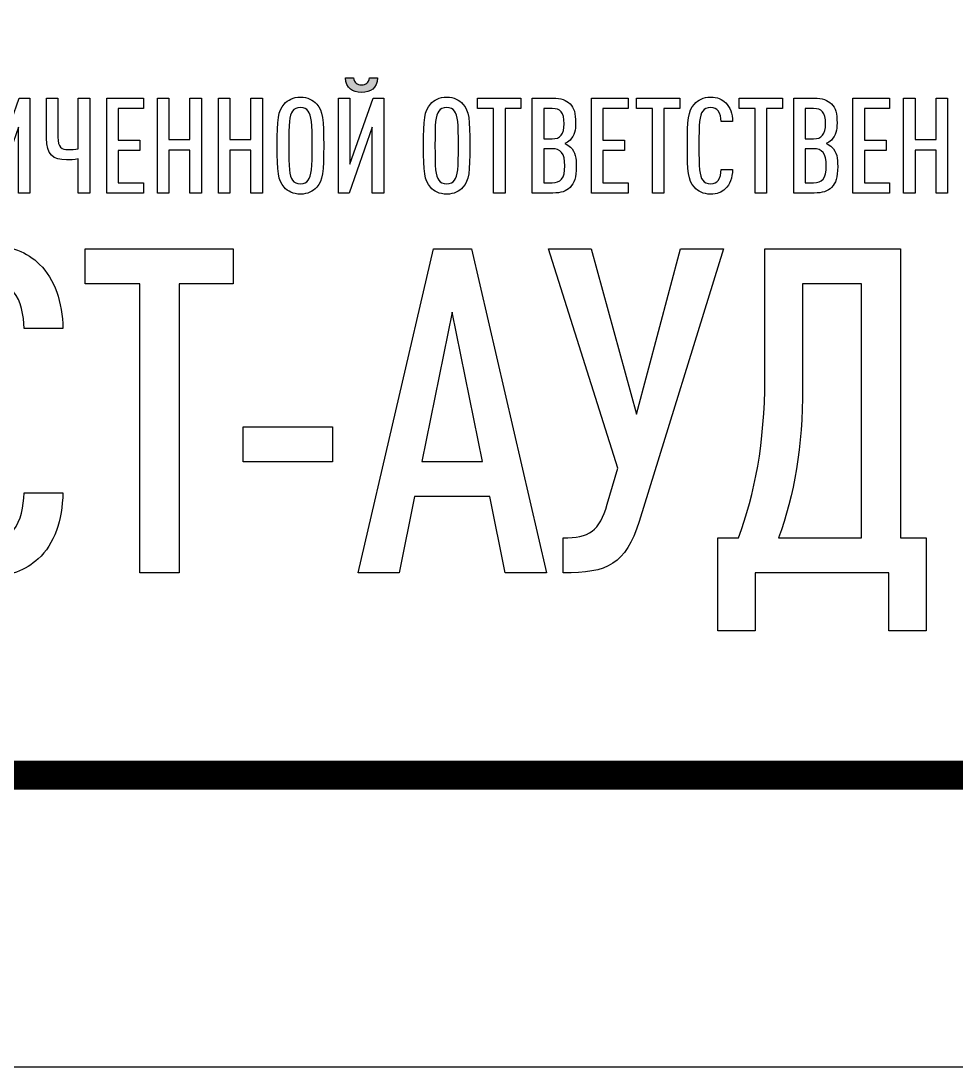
# Model space of a CAD drawing. Header units: millimetres. Extents: x 1601 to 14530, y 1157 to 12625.
# Drawn here: x 7757.15 to 7773.16, y 2141.44 to 2159.36 of the extents above; entities that cross this region are included whole.
import ezdxf

# ---------------------------------------------------------------- set-up
doc = ezdxf.new("R2010")
doc.units = ezdxf.units.MM

# ---------------------------------------------------------------- blocks, each defined once
blk = doc.blocks.new('Лого')
at = {"true_color": 0x2e365c}
h = blk.add_hatch(color=159, dxfattribs=at)
h.dxf.hatch_style = 1
edge = h.paths.add_edge_path()
edge.add_spline(control_points=[(6.4968, 2.3792), (6.4994, 2.3391), (6.5243, 2.3239), (6.5583, 2.3239), (6.5583, 2.3239), (6.5923, 2.3239), (6.6172, 2.3391), (6.6198, 2.3792)], knot_values=[0.57143, 0.57143, 0.57143, 0.57143, 0.714286, 0.714286, 0.714286, 0.714386, 1, 1, 1, 1], degree=3, periodic=0)
edge.add_spline(control_points=[(6.6198, 2.3792), (6.6198, 2.3792), (6.5883, 2.3792), (6.5883, 2.3792), (6.5883, 2.3792), (6.5883, 2.3792), (6.5883, 2.3792), (6.5883, 2.3792)], knot_values=[0.000001, 0.000001, 0.000001, 0.000001, 0.07143, 0.07143, 0.07143, 0.07153, 0.142859, 0.142859, 0.142859, 0.142859], degree=3, periodic=0)
edge.add_spline(control_points=[(6.5883, 2.3792), (6.5862, 2.3604), (6.5751, 2.3523), (6.5583, 2.3523), (6.5583, 2.3523), (6.5583, 2.3523), (6.5583, 2.3523), (6.5583, 2.3523)], knot_values=[0.142859, 0.142859, 0.142859, 0.142859, 0.214287, 0.214287, 0.214287, 0.214387, 0.285716, 0.285716, 0.285716, 0.285716], degree=3, periodic=0)
edge.add_spline(control_points=[(6.5583, 2.3523), (6.5415, 2.3523), (6.5304, 2.3604), (6.5283, 2.3792)], knot_values=[0.285716, 0.285716, 0.285716, 0.285716, 0.428571, 0.428571, 0.428571, 0.428571], degree=3, periodic=0)
edge.add_spline(control_points=[(6.5283, 2.3792), (6.5283, 2.3792), (6.4968, 2.3792), (6.4968, 2.3792), (6.4968, 2.3792), (6.4968, 2.3792), (6.4968, 2.3792), (6.4968, 2.3792)], knot_values=[0.428573, 0.428573, 0.428573, 0.428573, 0.500001, 0.500001, 0.500001, 0.500101, 0.57143, 0.57143, 0.57143, 0.57143], degree=3, periodic=0)
at = {"color": 159}
for points, knots in [([(6.6198, 2.3792), (6.6198, 2.3792), (6.5883, 2.3792), (6.5883, 2.3792), (6.5883, 2.3792), (6.5862, 2.3604), (6.5751, 2.3523), (6.5583, 2.3523), (6.5583, 2.3523), (6.5415, 2.3523), (6.5304, 2.3604), (6.5283, 2.3792), (6.5283, 2.3792), (6.5283, 2.3792), (6.4968, 2.3792), (6.4968, 2.3792), (6.4968, 2.3792), (6.4994, 2.3391), (6.5243, 2.3239), (6.5583, 2.3239), (6.5583, 2.3239), (6.5923, 2.3239), (6.6172, 2.3391), (6.6198, 2.3792)], [0, 0, 0, 0, 0.142857, 0.142857, 0.142857, 0.142857, 0.285714, 0.285714, 0.285714, 0.285714, 0.428571, 0.428571, 0.428571, 0.428571, 0.571429, 0.571429, 0.571429, 0.571429, 0.714286, 0.714286, 0.714286, 0.714286, 1, 1, 1, 1]), ([(5.2946, 1.9399), (5.2946, 1.9399), (5.2946, 2.3015), (5.2946, 2.3015), (5.2946, 2.3015), (5.2946, 2.3015), (5.2545, 2.3015), (5.2545, 2.3015), (5.2545, 2.3015), (5.2545, 2.3015), (5.1656, 2.0501), (5.1656, 2.0501), (5.1656, 2.0501), (5.1656, 2.0501), (5.1656, 2.3015), (5.1656, 2.3015), (5.1656, 2.3015), (5.1656, 2.3015), (5.1219, 2.3015), (5.1219, 2.3015), (5.1219, 2.3015), (5.1219, 2.3015), (5.1219, 1.9399), (5.1219, 1.9399), (5.1219, 1.9399), (5.1219, 1.9399), (5.1625, 1.9399), (5.1625, 1.9399), (5.1625, 1.9399), (5.1625, 1.9399), (5.2509, 2.1908), (5.2509, 2.1908), (5.2509, 2.1908), (5.2509, 2.1908), (5.2509, 1.9399), (5.2509, 1.9399), (5.2509, 1.9399), (5.2509, 1.9399), (5.2946, 1.9399), (5.2946, 1.9399)], [0, 0, 0, 0, 0.090909, 0.090909, 0.090909, 0.090909, 0.181818, 0.181818, 0.181818, 0.181818, 0.272727, 0.272727, 0.272727, 0.272727, 0.363636, 0.363636, 0.363636, 0.363636, 0.454545, 0.454545, 0.454545, 0.454545, 0.545455, 0.545455, 0.545455, 0.545455, 0.636364, 0.636364, 0.636364, 0.636364, 0.727273, 0.727273, 0.727273, 0.727273, 0.818182, 0.818182, 0.818182, 0.818182, 1, 1, 1, 1]), ([(5.5227, 1.9399), (5.5227, 1.9399), (5.5227, 2.3015), (5.5227, 2.3015), (5.5227, 2.3015), (5.5227, 2.3015), (5.479, 2.3015), (5.479, 2.3015), (5.479, 2.3015), (5.479, 2.3015), (5.479, 2.1085), (5.479, 2.1085), (5.479, 2.1085), (5.4658, 2.1065), (5.4546, 2.1055), (5.4404, 2.1055), (5.4404, 2.1055), (5.4165, 2.1055), (5.4013, 2.1141), (5.4013, 2.1532), (5.4013, 2.1532), (5.4013, 2.1532), (5.4013, 2.3015), (5.4013, 2.3015), (5.4013, 2.3015), (5.4013, 2.3015), (5.3576, 2.3015), (5.3576, 2.3015), (5.3576, 2.3015), (5.3576, 2.3015), (5.3576, 2.1486), (5.3576, 2.1486), (5.3576, 2.1486), (5.3576, 2.0867), (5.384, 2.0664), (5.4338, 2.0664), (5.4338, 2.0664), (5.4485, 2.0664), (5.4627, 2.0674), (5.479, 2.0699), (5.479, 2.0699), (5.479, 2.0699), (5.479, 1.9399), (5.479, 1.9399), (5.479, 1.9399), (5.479, 1.9399), (5.5227, 1.9399), (5.5227, 1.9399)], [0, 0, 0, 0, 0.076923, 0.076923, 0.076923, 0.076923, 0.153846, 0.153846, 0.153846, 0.153846, 0.230769, 0.230769, 0.230769, 0.230769, 0.307692, 0.307692, 0.307692, 0.307692, 0.384615, 0.384615, 0.384615, 0.384615, 0.461538, 0.461538, 0.461538, 0.461538, 0.538462, 0.538462, 0.538462, 0.538462, 0.615385, 0.615385, 0.615385, 0.615385, 0.692308, 0.692308, 0.692308, 0.692308, 0.769231, 0.769231, 0.769231, 0.769231, 0.846154, 0.846154, 0.846154, 0.846154, 1, 1, 1, 1]), ([(5.7273, 1.9399), (5.7273, 1.9399), (5.7273, 1.979), (5.7273, 1.979), (5.7273, 1.979), (5.7273, 1.979), (5.6314, 1.979), (5.6314, 1.979), (5.6314, 1.979), (5.6314, 1.979), (5.6314, 2.1019), (5.6314, 2.1019), (5.6314, 2.1019), (5.6314, 2.1019), (5.7141, 2.1019), (5.7141, 2.1019), (5.7141, 2.1019), (5.7141, 2.1019), (5.7141, 2.141), (5.7141, 2.141), (5.7141, 2.141), (5.7141, 2.141), (5.6314, 2.141), (5.6314, 2.141), (5.6314, 2.141), (5.6314, 2.141), (5.6314, 2.2624), (5.6314, 2.2624), (5.6314, 2.2624), (5.6314, 2.2624), (5.7273, 2.2624), (5.7273, 2.2624), (5.7273, 2.2624), (5.7273, 2.2624), (5.7273, 2.3015), (5.7273, 2.3015), (5.7273, 2.3015), (5.7273, 2.3015), (5.5877, 2.3015), (5.5877, 2.3015), (5.5877, 2.3015), (5.5877, 2.3015), (5.5877, 1.9399), (5.5877, 1.9399), (5.5877, 1.9399), (5.5877, 1.9399), (5.7273, 1.9399), (5.7273, 1.9399)], [0, 0, 0, 0, 0.076923, 0.076923, 0.076923, 0.076923, 0.153846, 0.153846, 0.153846, 0.153846, 0.230769, 0.230769, 0.230769, 0.230769, 0.307692, 0.307692, 0.307692, 0.307692, 0.384615, 0.384615, 0.384615, 0.384615, 0.461538, 0.461538, 0.461538, 0.461538, 0.538462, 0.538462, 0.538462, 0.538462, 0.615385, 0.615385, 0.615385, 0.615385, 0.692308, 0.692308, 0.692308, 0.692308, 0.769231, 0.769231, 0.769231, 0.769231, 0.846154, 0.846154, 0.846154, 0.846154, 1, 1, 1, 1]), ([(5.9483, 1.9399), (5.9483, 1.9399), (5.9483, 2.3015), (5.9483, 2.3015), (5.9483, 2.3015), (5.9483, 2.3015), (5.9046, 2.3015), (5.9046, 2.3015), (5.9046, 2.3015), (5.9046, 2.3015), (5.9046, 2.1436), (5.9046, 2.1436), (5.9046, 2.1436), (5.9046, 2.1436), (5.8244, 2.1436), (5.8244, 2.1436), (5.8244, 2.1436), (5.8244, 2.1436), (5.8244, 2.3015), (5.8244, 2.3015), (5.8244, 2.3015), (5.8244, 2.3015), (5.7807, 2.3015), (5.7807, 2.3015), (5.7807, 2.3015), (5.7807, 2.3015), (5.7807, 1.9399), (5.7807, 1.9399), (5.7807, 1.9399), (5.7807, 1.9399), (5.8244, 1.9399), (5.8244, 1.9399), (5.8244, 1.9399), (5.8244, 1.9399), (5.8244, 2.1039), (5.8244, 2.1039), (5.8244, 2.1039), (5.8244, 2.1039), (5.9046, 2.1039), (5.9046, 2.1039), (5.9046, 2.1039), (5.9046, 2.1039), (5.9046, 1.9399), (5.9046, 1.9399), (5.9046, 1.9399), (5.9046, 1.9399), (5.9483, 1.9399), (5.9483, 1.9399)], [0, 0, 0, 0, 0.076923, 0.076923, 0.076923, 0.076923, 0.153846, 0.153846, 0.153846, 0.153846, 0.230769, 0.230769, 0.230769, 0.230769, 0.307692, 0.307692, 0.307692, 0.307692, 0.384615, 0.384615, 0.384615, 0.384615, 0.461538, 0.461538, 0.461538, 0.461538, 0.538462, 0.538462, 0.538462, 0.538462, 0.615385, 0.615385, 0.615385, 0.615385, 0.692308, 0.692308, 0.692308, 0.692308, 0.769231, 0.769231, 0.769231, 0.769231, 0.846154, 0.846154, 0.846154, 0.846154, 1, 1, 1, 1]), ([(6.1809, 1.9399), (6.1809, 1.9399), (6.1809, 2.3015), (6.1809, 2.3015), (6.1809, 2.3015), (6.1809, 2.3015), (6.1372, 2.3015), (6.1372, 2.3015), (6.1372, 2.3015), (6.1372, 2.3015), (6.1372, 2.1436), (6.1372, 2.1436), (6.1372, 2.1436), (6.1372, 2.1436), (6.057, 2.1436), (6.057, 2.1436), (6.057, 2.1436), (6.057, 2.1436), (6.057, 2.3015), (6.057, 2.3015), (6.057, 2.3015), (6.057, 2.3015), (6.0133, 2.3015), (6.0133, 2.3015), (6.0133, 2.3015), (6.0133, 2.3015), (6.0133, 1.9399), (6.0133, 1.9399), (6.0133, 1.9399), (6.0133, 1.9399), (6.057, 1.9399), (6.057, 1.9399), (6.057, 1.9399), (6.057, 1.9399), (6.057, 2.1039), (6.057, 2.1039), (6.057, 2.1039), (6.057, 2.1039), (6.1372, 2.1039), (6.1372, 2.1039), (6.1372, 2.1039), (6.1372, 2.1039), (6.1372, 1.9399), (6.1372, 1.9399), (6.1372, 1.9399), (6.1372, 1.9399), (6.1809, 1.9399), (6.1809, 1.9399)], [0, 0, 0, 0, 0.076923, 0.076923, 0.076923, 0.076923, 0.153846, 0.153846, 0.153846, 0.153846, 0.230769, 0.230769, 0.230769, 0.230769, 0.307692, 0.307692, 0.307692, 0.307692, 0.384615, 0.384615, 0.384615, 0.384615, 0.461538, 0.461538, 0.461538, 0.461538, 0.538462, 0.538462, 0.538462, 0.538462, 0.615385, 0.615385, 0.615385, 0.615385, 0.692308, 0.692308, 0.692308, 0.692308, 0.769231, 0.769231, 0.769231, 0.769231, 0.846154, 0.846154, 0.846154, 0.846154, 1, 1, 1, 1]), ([(6.4141, 2.1207), (6.4141, 2.2208), (6.411, 2.2533), (6.3877, 2.2792), (6.3877, 2.2792), (6.3734, 2.2949), (6.3541, 2.3056), (6.3257, 2.3056), (6.3257, 2.3056), (6.2972, 2.3056), (6.2779, 2.2949), (6.2637, 2.2792), (6.2637, 2.2792), (6.2404, 2.2533), (6.2373, 2.2208), (6.2373, 2.1207), (6.2373, 2.1207), (6.2373, 2.0206), (6.2404, 1.9881), (6.2637, 1.9622), (6.2637, 1.9622), (6.2779, 1.9465), (6.2972, 1.9358), (6.3257, 1.9358), (6.3257, 1.9358), (6.3541, 1.9358), (6.3734, 1.9465), (6.3877, 1.9622), (6.3877, 1.9622), (6.411, 1.9881), (6.4141, 2.0206), (6.4141, 2.1207)], [0, 0, 0, 0, 0.111111, 0.111111, 0.111111, 0.111111, 0.222222, 0.222222, 0.222222, 0.222222, 0.333333, 0.333333, 0.333333, 0.333333, 0.444444, 0.444444, 0.444444, 0.444444, 0.555556, 0.555556, 0.555556, 0.555556, 0.666667, 0.666667, 0.666667, 0.666667, 0.777778, 0.777778, 0.777778, 0.777778, 1, 1, 1, 1]), ([(6.6431, 1.9399), (6.6431, 1.9399), (6.6431, 2.3015), (6.6431, 2.3015), (6.6431, 2.3015), (6.6431, 2.3015), (6.603, 2.3015), (6.603, 2.3015), (6.603, 2.3015), (6.603, 2.3015), (6.5141, 2.0501), (6.5141, 2.0501), (6.5141, 2.0501), (6.5141, 2.0501), (6.5141, 2.3015), (6.5141, 2.3015), (6.5141, 2.3015), (6.5141, 2.3015), (6.4704, 2.3015), (6.4704, 2.3015), (6.4704, 2.3015), (6.4704, 2.3015), (6.4704, 1.9399), (6.4704, 1.9399), (6.4704, 1.9399), (6.4704, 1.9399), (6.5111, 1.9399), (6.5111, 1.9399), (6.5111, 1.9399), (6.5111, 1.9399), (6.5994, 2.1908), (6.5994, 2.1908), (6.5994, 2.1908), (6.5994, 2.1908), (6.5994, 1.9399), (6.5994, 1.9399), (6.5994, 1.9399), (6.5994, 1.9399), (6.6431, 1.9399), (6.6431, 1.9399)], [0, 0, 0, 0, 0.090909, 0.090909, 0.090909, 0.090909, 0.181818, 0.181818, 0.181818, 0.181818, 0.272727, 0.272727, 0.272727, 0.272727, 0.363636, 0.363636, 0.363636, 0.363636, 0.454545, 0.454545, 0.454545, 0.454545, 0.545455, 0.545455, 0.545455, 0.545455, 0.636364, 0.636364, 0.636364, 0.636364, 0.727273, 0.727273, 0.727273, 0.727273, 0.818182, 0.818182, 0.818182, 0.818182, 1, 1, 1, 1]), ([(6.9712, 2.1207), (6.9712, 2.2208), (6.9682, 2.2533), (6.9448, 2.2792), (6.9448, 2.2792), (6.9306, 2.2949), (6.9113, 2.3056), (6.8829, 2.3056), (6.8829, 2.3056), (6.8544, 2.3056), (6.8351, 2.2949), (6.8209, 2.2792), (6.8209, 2.2792), (6.7975, 2.2533), (6.7945, 2.2208), (6.7945, 2.1207), (6.7945, 2.1207), (6.7945, 2.0206), (6.7975, 1.9881), (6.8209, 1.9622), (6.8209, 1.9622), (6.8351, 1.9465), (6.8544, 1.9358), (6.8829, 1.9358), (6.8829, 1.9358), (6.9113, 1.9358), (6.9306, 1.9465), (6.9448, 1.9622), (6.9448, 1.9622), (6.9682, 1.9881), (6.9712, 2.0206), (6.9712, 2.1207)], [0, 0, 0, 0, 0.111111, 0.111111, 0.111111, 0.111111, 0.222222, 0.222222, 0.222222, 0.222222, 0.333333, 0.333333, 0.333333, 0.333333, 0.444444, 0.444444, 0.444444, 0.444444, 0.555556, 0.555556, 0.555556, 0.555556, 0.666667, 0.666667, 0.666667, 0.666667, 0.777778, 0.777778, 0.777778, 0.777778, 1, 1, 1, 1]), ([(7.1658, 2.2624), (7.1658, 2.2624), (7.1658, 2.3015), (7.1658, 2.3015), (7.1658, 2.3015), (7.1658, 2.3015), (7.0007, 2.3015), (7.0007, 2.3015), (7.0007, 2.3015), (7.0007, 2.3015), (7.0007, 2.2624), (7.0007, 2.2624), (7.0007, 2.2624), (7.0007, 2.2624), (7.0617, 2.2624), (7.0617, 2.2624), (7.0617, 2.2624), (7.0617, 2.2624), (7.0617, 1.9399), (7.0617, 1.9399), (7.0617, 1.9399), (7.0617, 1.9399), (7.1053, 1.9399), (7.1053, 1.9399), (7.1053, 1.9399), (7.1053, 1.9399), (7.1053, 2.2624), (7.1053, 2.2624), (7.1053, 2.2624), (7.1053, 2.2624), (7.1658, 2.2624), (7.1658, 2.2624)], [0, 0, 0, 0, 0.111111, 0.111111, 0.111111, 0.111111, 0.222222, 0.222222, 0.222222, 0.222222, 0.333333, 0.333333, 0.333333, 0.333333, 0.444444, 0.444444, 0.444444, 0.444444, 0.555556, 0.555556, 0.555556, 0.555556, 0.666667, 0.666667, 0.666667, 0.666667, 0.777778, 0.777778, 0.777778, 0.777778, 1, 1, 1, 1]), ([(7.3766, 2.0415), (7.3766, 2.0725), (7.3735, 2.0968), (7.3547, 2.1151), (7.3547, 2.1151), (7.3486, 2.1207), (7.3405, 2.1258), (7.3324, 2.1283), (7.3324, 2.1283), (7.3395, 2.1314), (7.3466, 2.1359), (7.3527, 2.142), (7.3527, 2.142), (7.3705, 2.1593), (7.374, 2.1806), (7.374, 2.2065), (7.374, 2.2065), (7.374, 2.2457), (7.3684, 2.2634), (7.3527, 2.2797), (7.3527, 2.2797), (7.338, 2.2949), (7.3187, 2.3015), (7.2867, 2.3015), (7.2867, 2.3015), (7.2867, 2.3015), (7.209, 2.3015), (7.209, 2.3015), (7.209, 2.3015), (7.209, 2.3015), (7.209, 1.9399), (7.209, 1.9399), (7.209, 1.9399), (7.209, 1.9399), (7.2867, 1.9399), (7.2867, 1.9399), (7.2867, 1.9399), (7.3187, 1.9399), (7.3385, 1.9465), (7.3532, 1.9617), (7.3532, 1.9617), (7.3695, 1.9785), (7.3766, 1.9978), (7.3766, 2.0415)], [0, 0, 0, 0, 0.083333, 0.083333, 0.083333, 0.083333, 0.166667, 0.166667, 0.166667, 0.166667, 0.25, 0.25, 0.25, 0.25, 0.333333, 0.333333, 0.333333, 0.333333, 0.416667, 0.416667, 0.416667, 0.416667, 0.5, 0.5, 0.5, 0.5, 0.583333, 0.583333, 0.583333, 0.583333, 0.666667, 0.666667, 0.666667, 0.666667, 0.75, 0.75, 0.75, 0.75, 0.833333, 0.833333, 0.833333, 0.833333, 1, 1, 1, 1]), ([(7.5741, 1.9399), (7.5741, 1.9399), (7.5741, 1.979), (7.5741, 1.979), (7.5741, 1.979), (7.5741, 1.979), (7.4782, 1.979), (7.4782, 1.979), (7.4782, 1.979), (7.4782, 1.979), (7.4782, 2.1019), (7.4782, 2.1019), (7.4782, 2.1019), (7.4782, 2.1019), (7.5609, 2.1019), (7.5609, 2.1019), (7.5609, 2.1019), (7.5609, 2.1019), (7.5609, 2.141), (7.5609, 2.141), (7.5609, 2.141), (7.5609, 2.141), (7.4782, 2.141), (7.4782, 2.141), (7.4782, 2.141), (7.4782, 2.141), (7.4782, 2.2624), (7.4782, 2.2624), (7.4782, 2.2624), (7.4782, 2.2624), (7.5741, 2.2624), (7.5741, 2.2624), (7.5741, 2.2624), (7.5741, 2.2624), (7.5741, 2.3015), (7.5741, 2.3015), (7.5741, 2.3015), (7.5741, 2.3015), (7.4345, 2.3015), (7.4345, 2.3015), (7.4345, 2.3015), (7.4345, 2.3015), (7.4345, 1.9399), (7.4345, 1.9399), (7.4345, 1.9399), (7.4345, 1.9399), (7.5741, 1.9399), (7.5741, 1.9399)], [0, 0, 0, 0, 0.076923, 0.076923, 0.076923, 0.076923, 0.153846, 0.153846, 0.153846, 0.153846, 0.230769, 0.230769, 0.230769, 0.230769, 0.307692, 0.307692, 0.307692, 0.307692, 0.384615, 0.384615, 0.384615, 0.384615, 0.461538, 0.461538, 0.461538, 0.461538, 0.538462, 0.538462, 0.538462, 0.538462, 0.615385, 0.615385, 0.615385, 0.615385, 0.692308, 0.692308, 0.692308, 0.692308, 0.769231, 0.769231, 0.769231, 0.769231, 0.846154, 0.846154, 0.846154, 0.846154, 1, 1, 1, 1]), ([(7.7707, 2.2624), (7.7707, 2.2624), (7.7707, 2.3015), (7.7707, 2.3015), (7.7707, 2.3015), (7.7707, 2.3015), (7.6056, 2.3015), (7.6056, 2.3015), (7.6056, 2.3015), (7.6056, 2.3015), (7.6056, 2.2624), (7.6056, 2.2624), (7.6056, 2.2624), (7.6056, 2.2624), (7.6666, 2.2624), (7.6666, 2.2624), (7.6666, 2.2624), (7.6666, 2.2624), (7.6666, 1.9399), (7.6666, 1.9399), (7.6666, 1.9399), (7.6666, 1.9399), (7.7103, 1.9399), (7.7103, 1.9399), (7.7103, 1.9399), (7.7103, 1.9399), (7.7103, 2.2624), (7.7103, 2.2624), (7.7103, 2.2624), (7.7103, 2.2624), (7.7707, 2.2624), (7.7707, 2.2624)], [0, 0, 0, 0, 0.111111, 0.111111, 0.111111, 0.111111, 0.222222, 0.222222, 0.222222, 0.222222, 0.333333, 0.333333, 0.333333, 0.333333, 0.444444, 0.444444, 0.444444, 0.444444, 0.555556, 0.555556, 0.555556, 0.555556, 0.666667, 0.666667, 0.666667, 0.666667, 0.777778, 0.777778, 0.777778, 0.777778, 1, 1, 1, 1]), ([(7.9719, 2.0293), (7.9719, 2.0293), (7.9287, 2.0293), (7.9287, 2.0293), (7.9287, 2.0293), (7.9282, 2.014), (7.9251, 1.9983), (7.917, 1.9876), (7.917, 1.9876), (7.9114, 1.9805), (7.9023, 1.9749), (7.8886, 1.9749), (7.8886, 1.9749), (7.8743, 1.9749), (7.8647, 1.9805), (7.8586, 1.9886), (7.8586, 1.9886), (7.8459, 2.0059), (7.8439, 2.0349), (7.8439, 2.1207), (7.8439, 2.1207), (7.8439, 2.2065), (7.8459, 2.2355), (7.8586, 2.2528), (7.8586, 2.2528), (7.8647, 2.2609), (7.8743, 2.2665), (7.8886, 2.2665), (7.8886, 2.2665), (7.9023, 2.2665), (7.9114, 2.2609), (7.917, 2.2538), (7.917, 2.2538), (7.9256, 2.2431), (7.9282, 2.2279), (7.9287, 2.2126), (7.9287, 2.2126), (7.9287, 2.2126), (7.9719, 2.2126), (7.9719, 2.2126), (7.9719, 2.2126), (7.9713, 2.2421), (7.9627, 2.268), (7.946, 2.2843), (7.946, 2.2843), (7.9317, 2.298), (7.914, 2.3056), (7.8886, 2.3056), (7.8886, 2.3056), (7.8601, 2.3056), (7.8403, 2.2949), (7.8266, 2.2792), (7.8266, 2.2792), (7.8027, 2.2517), (7.8002, 2.2208), (7.8002, 2.1207), (7.8002, 2.1207), (7.8002, 2.0206), (7.8027, 1.9897), (7.8266, 1.9622), (7.8266, 1.9622), (7.8403, 1.9465), (7.8601, 1.9358), (7.8886, 1.9358), (7.8886, 1.9358), (7.9124, 1.9358), (7.9302, 1.9429), (7.9444, 1.9556), (7.9444, 1.9556), (7.9622, 1.9719), (7.9713, 1.9988), (7.9719, 2.0293)], [0, 0, 0, 0, 0.052632, 0.052632, 0.052632, 0.052632, 0.105263, 0.105263, 0.105263, 0.105263, 0.157895, 0.157895, 0.157895, 0.157895, 0.210526, 0.210526, 0.210526, 0.210526, 0.263158, 0.263158, 0.263158, 0.263158, 0.315789, 0.315789, 0.315789, 0.315789, 0.368421, 0.368421, 0.368421, 0.368421, 0.421053, 0.421053, 0.421053, 0.421053, 0.473684, 0.473684, 0.473684, 0.473684, 0.526316, 0.526316, 0.526316, 0.526316, 0.578947, 0.578947, 0.578947, 0.578947, 0.631579, 0.631579, 0.631579, 0.631579, 0.684211, 0.684211, 0.684211, 0.684211, 0.736842, 0.736842, 0.736842, 0.736842, 0.789474, 0.789474, 0.789474, 0.789474, 0.842105, 0.842105, 0.842105, 0.842105, 0.894737, 0.894737, 0.894737, 0.894737, 1, 1, 1, 1]), ([(8.1618, 2.2624), (8.1618, 2.2624), (8.1618, 2.3015), (8.1618, 2.3015), (8.1618, 2.3015), (8.1618, 2.3015), (7.9967, 2.3015), (7.9967, 2.3015), (7.9967, 2.3015), (7.9967, 2.3015), (7.9967, 2.2624), (7.9967, 2.2624), (7.9967, 2.2624), (7.9967, 2.2624), (8.0577, 2.2624), (8.0577, 2.2624), (8.0577, 2.2624), (8.0577, 2.2624), (8.0577, 1.9399), (8.0577, 1.9399), (8.0577, 1.9399), (8.0577, 1.9399), (8.1014, 1.9399), (8.1014, 1.9399), (8.1014, 1.9399), (8.1014, 1.9399), (8.1014, 2.2624), (8.1014, 2.2624), (8.1014, 2.2624), (8.1014, 2.2624), (8.1618, 2.2624), (8.1618, 2.2624)], [0, 0, 0, 0, 0.111111, 0.111111, 0.111111, 0.111111, 0.222222, 0.222222, 0.222222, 0.222222, 0.333333, 0.333333, 0.333333, 0.333333, 0.444444, 0.444444, 0.444444, 0.444444, 0.555556, 0.555556, 0.555556, 0.555556, 0.666667, 0.666667, 0.666667, 0.666667, 0.777778, 0.777778, 0.777778, 0.777778, 1, 1, 1, 1]), ([(8.3726, 2.0415), (8.3726, 2.0725), (8.3696, 2.0968), (8.3508, 2.1151), (8.3508, 2.1151), (8.3447, 2.1207), (8.3365, 2.1258), (8.3284, 2.1283), (8.3284, 2.1283), (8.3355, 2.1314), (8.3426, 2.1359), (8.3487, 2.142), (8.3487, 2.142), (8.3665, 2.1593), (8.3701, 2.1806), (8.3701, 2.2065), (8.3701, 2.2065), (8.3701, 2.2457), (8.3645, 2.2634), (8.3487, 2.2797), (8.3487, 2.2797), (8.334, 2.2949), (8.3147, 2.3015), (8.2827, 2.3015), (8.2827, 2.3015), (8.2827, 2.3015), (8.205, 2.3015), (8.205, 2.3015), (8.205, 2.3015), (8.205, 2.3015), (8.205, 1.9399), (8.205, 1.9399), (8.205, 1.9399), (8.205, 1.9399), (8.2827, 1.9399), (8.2827, 1.9399), (8.2827, 1.9399), (8.3147, 1.9399), (8.3345, 1.9465), (8.3492, 1.9617), (8.3492, 1.9617), (8.3655, 1.9785), (8.3726, 1.9978), (8.3726, 2.0415)], [0, 0, 0, 0, 0.083333, 0.083333, 0.083333, 0.083333, 0.166667, 0.166667, 0.166667, 0.166667, 0.25, 0.25, 0.25, 0.25, 0.333333, 0.333333, 0.333333, 0.333333, 0.416667, 0.416667, 0.416667, 0.416667, 0.5, 0.5, 0.5, 0.5, 0.583333, 0.583333, 0.583333, 0.583333, 0.666667, 0.666667, 0.666667, 0.666667, 0.75, 0.75, 0.75, 0.75, 0.833333, 0.833333, 0.833333, 0.833333, 1, 1, 1, 1]), ([(8.5702, 1.9399), (8.5702, 1.9399), (8.5702, 1.979), (8.5702, 1.979), (8.5702, 1.979), (8.5702, 1.979), (8.4742, 1.979), (8.4742, 1.979), (8.4742, 1.979), (8.4742, 1.979), (8.4742, 2.1019), (8.4742, 2.1019), (8.4742, 2.1019), (8.4742, 2.1019), (8.557, 2.1019), (8.557, 2.1019), (8.557, 2.1019), (8.557, 2.1019), (8.557, 2.141), (8.557, 2.141), (8.557, 2.141), (8.557, 2.141), (8.4742, 2.141), (8.4742, 2.141), (8.4742, 2.141), (8.4742, 2.141), (8.4742, 2.2624), (8.4742, 2.2624), (8.4742, 2.2624), (8.4742, 2.2624), (8.5702, 2.2624), (8.5702, 2.2624), (8.5702, 2.2624), (8.5702, 2.2624), (8.5702, 2.3015), (8.5702, 2.3015), (8.5702, 2.3015), (8.5702, 2.3015), (8.4305, 2.3015), (8.4305, 2.3015), (8.4305, 2.3015), (8.4305, 2.3015), (8.4305, 1.9399), (8.4305, 1.9399), (8.4305, 1.9399), (8.4305, 1.9399), (8.5702, 1.9399), (8.5702, 1.9399)], [0, 0, 0, 0, 0.076923, 0.076923, 0.076923, 0.076923, 0.153846, 0.153846, 0.153846, 0.153846, 0.230769, 0.230769, 0.230769, 0.230769, 0.307692, 0.307692, 0.307692, 0.307692, 0.384615, 0.384615, 0.384615, 0.384615, 0.461538, 0.461538, 0.461538, 0.461538, 0.538462, 0.538462, 0.538462, 0.538462, 0.615385, 0.615385, 0.615385, 0.615385, 0.692308, 0.692308, 0.692308, 0.692308, 0.769231, 0.769231, 0.769231, 0.769231, 0.846154, 0.846154, 0.846154, 0.846154, 1, 1, 1, 1]), ([(8.7911, 1.9399), (8.7911, 1.9399), (8.7911, 2.3015), (8.7911, 2.3015), (8.7911, 2.3015), (8.7911, 2.3015), (8.7474, 2.3015), (8.7474, 2.3015), (8.7474, 2.3015), (8.7474, 2.3015), (8.7474, 2.1436), (8.7474, 2.1436), (8.7474, 2.1436), (8.7474, 2.1436), (8.6672, 2.1436), (8.6672, 2.1436), (8.6672, 2.1436), (8.6672, 2.1436), (8.6672, 2.3015), (8.6672, 2.3015), (8.6672, 2.3015), (8.6672, 2.3015), (8.6235, 2.3015), (8.6235, 2.3015), (8.6235, 2.3015), (8.6235, 2.3015), (8.6235, 1.9399), (8.6235, 1.9399), (8.6235, 1.9399), (8.6235, 1.9399), (8.6672, 1.9399), (8.6672, 1.9399), (8.6672, 1.9399), (8.6672, 1.9399), (8.6672, 2.1039), (8.6672, 2.1039), (8.6672, 2.1039), (8.6672, 2.1039), (8.7474, 2.1039), (8.7474, 2.1039), (8.7474, 2.1039), (8.7474, 2.1039), (8.7474, 1.9399), (8.7474, 1.9399), (8.7474, 1.9399), (8.7474, 1.9399), (8.7911, 1.9399), (8.7911, 1.9399)], [0, 0, 0, 0, 0.076923, 0.076923, 0.076923, 0.076923, 0.153846, 0.153846, 0.153846, 0.153846, 0.230769, 0.230769, 0.230769, 0.230769, 0.307692, 0.307692, 0.307692, 0.307692, 0.384615, 0.384615, 0.384615, 0.384615, 0.461538, 0.461538, 0.461538, 0.461538, 0.538462, 0.538462, 0.538462, 0.538462, 0.615385, 0.615385, 0.615385, 0.615385, 0.692308, 0.692308, 0.692308, 0.692308, 0.769231, 0.769231, 0.769231, 0.769231, 0.846154, 0.846154, 0.846154, 0.846154, 1, 1, 1, 1]), ([(6.3704, 2.1207), (6.3704, 2.0349), (6.3678, 2.0059), (6.3551, 1.9886), (6.3551, 1.9886), (6.349, 1.9805), (6.3399, 1.9749), (6.3257, 1.9749), (6.3257, 1.9749), (6.3115, 1.9749), (6.3018, 1.9805), (6.2957, 1.9886), (6.2957, 1.9886), (6.283, 2.0059), (6.281, 2.0349), (6.281, 2.1207), (6.281, 2.1207), (6.281, 2.2065), (6.283, 2.2355), (6.2957, 2.2528), (6.2957, 2.2528), (6.3018, 2.2609), (6.3115, 2.2665), (6.3257, 2.2665), (6.3257, 2.2665), (6.3399, 2.2665), (6.349, 2.2609), (6.3551, 2.2528), (6.3551, 2.2528), (6.3678, 2.2355), (6.3704, 2.2065), (6.3704, 2.1207)], [0, 0, 0, 0, 0.111111, 0.111111, 0.111111, 0.111111, 0.222222, 0.222222, 0.222222, 0.222222, 0.333333, 0.333333, 0.333333, 0.333333, 0.444444, 0.444444, 0.444444, 0.444444, 0.555556, 0.555556, 0.555556, 0.555556, 0.666667, 0.666667, 0.666667, 0.666667, 0.777778, 0.777778, 0.777778, 0.777778, 1, 1, 1, 1]), ([(6.9276, 2.1207), (6.9276, 2.0349), (6.925, 2.0059), (6.9123, 1.9886), (6.9123, 1.9886), (6.9062, 1.9805), (6.8971, 1.9749), (6.8829, 1.9749), (6.8829, 1.9749), (6.8686, 1.9749), (6.859, 1.9805), (6.8529, 1.9886), (6.8529, 1.9886), (6.8402, 2.0059), (6.8382, 2.0349), (6.8382, 2.1207), (6.8382, 2.1207), (6.8382, 2.2065), (6.8402, 2.2355), (6.8529, 2.2528), (6.8529, 2.2528), (6.859, 2.2609), (6.8686, 2.2665), (6.8829, 2.2665), (6.8829, 2.2665), (6.8971, 2.2665), (6.9062, 2.2609), (6.9123, 2.2528), (6.9123, 2.2528), (6.925, 2.2355), (6.9276, 2.2065), (6.9276, 2.1207)], [0, 0, 0, 0, 0.111111, 0.111111, 0.111111, 0.111111, 0.222222, 0.222222, 0.222222, 0.222222, 0.333333, 0.333333, 0.333333, 0.333333, 0.444444, 0.444444, 0.444444, 0.444444, 0.555556, 0.555556, 0.555556, 0.555556, 0.666667, 0.666667, 0.666667, 0.666667, 0.777778, 0.777778, 0.777778, 0.777778, 1, 1, 1, 1]), ([(7.3303, 2.2045), (7.3303, 2.1634), (7.3156, 2.1466), (7.2846, 2.1466), (7.2846, 2.1466), (7.2846, 2.1466), (7.2526, 2.1466), (7.2526, 2.1466), (7.2526, 2.1466), (7.2526, 2.1466), (7.2526, 2.2624), (7.2526, 2.2624), (7.2526, 2.2624), (7.2526, 2.2624), (7.2846, 2.2624), (7.2846, 2.2624), (7.2846, 2.2624), (7.3161, 2.2624), (7.3303, 2.2482), (7.3303, 2.2045)], [0, 0, 0, 0, 0.166667, 0.166667, 0.166667, 0.166667, 0.333333, 0.333333, 0.333333, 0.333333, 0.5, 0.5, 0.5, 0.5, 0.666667, 0.666667, 0.666667, 0.666667, 1, 1, 1, 1]), ([(8.3264, 2.2045), (8.3264, 2.1634), (8.3117, 2.1466), (8.2807, 2.1466), (8.2807, 2.1466), (8.2807, 2.1466), (8.2487, 2.1466), (8.2487, 2.1466), (8.2487, 2.1466), (8.2487, 2.1466), (8.2487, 2.2624), (8.2487, 2.2624), (8.2487, 2.2624), (8.2487, 2.2624), (8.2807, 2.2624), (8.2807, 2.2624), (8.2807, 2.2624), (8.3122, 2.2624), (8.3264, 2.2482), (8.3264, 2.2045)], [0, 0, 0, 0, 0.166667, 0.166667, 0.166667, 0.166667, 0.333333, 0.333333, 0.333333, 0.333333, 0.5, 0.5, 0.5, 0.5, 0.666667, 0.666667, 0.666667, 0.666667, 1, 1, 1, 1]), ([(7.3329, 2.044), (7.3329, 1.9942), (7.3171, 1.979), (7.2841, 1.979), (7.2841, 1.979), (7.2841, 1.979), (7.2526, 1.979), (7.2526, 1.979), (7.2526, 1.979), (7.2526, 1.979), (7.2526, 2.109), (7.2526, 2.109), (7.2526, 2.109), (7.2526, 2.109), (7.2841, 2.109), (7.2841, 2.109), (7.2841, 2.109), (7.3166, 2.109), (7.3329, 2.0907), (7.3329, 2.044)], [0, 0, 0, 0, 0.166667, 0.166667, 0.166667, 0.166667, 0.333333, 0.333333, 0.333333, 0.333333, 0.5, 0.5, 0.5, 0.5, 0.666667, 0.666667, 0.666667, 0.666667, 1, 1, 1, 1]), ([(8.3289, 2.044), (8.3289, 1.9942), (8.3132, 1.979), (8.2802, 1.979), (8.2802, 1.979), (8.2802, 1.979), (8.2487, 1.979), (8.2487, 1.979), (8.2487, 1.979), (8.2487, 1.979), (8.2487, 2.109), (8.2487, 2.109), (8.2487, 2.109), (8.2487, 2.109), (8.2802, 2.109), (8.2802, 2.109), (8.2802, 2.109), (8.3127, 2.109), (8.3289, 2.0907), (8.3289, 2.044)], [0, 0, 0, 0, 0.166667, 0.166667, 0.166667, 0.166667, 0.333333, 0.333333, 0.333333, 0.333333, 0.5, 0.5, 0.5, 0.5, 0.666667, 0.666667, 0.666667, 0.666667, 1, 1, 1, 1]), ([(5.4204, 0.7969), (5.4204, 0.7969), (5.2728, 0.7969), (5.2728, 0.7969), (5.2728, 0.7969), (5.2711, 0.7448), (5.2607, 0.691), (5.2329, 0.6546), (5.2329, 0.6546), (5.2138, 0.6303), (5.1826, 0.6112), (5.1357, 0.6112), (5.1357, 0.6112), (5.0871, 0.6112), (5.0541, 0.6303), (5.0333, 0.658), (5.0333, 0.658), (4.9899, 0.7171), (4.983, 0.816), (4.983, 1.1093), (4.983, 1.1093), (4.983, 1.4026), (4.9899, 1.5015), (5.0333, 1.5606), (5.0333, 1.5606), (5.0541, 1.5883), (5.0871, 1.6074), (5.1357, 1.6074), (5.1357, 1.6074), (5.1826, 1.6074), (5.2138, 1.5883), (5.2329, 1.564), (5.2329, 1.564), (5.2624, 1.5276), (5.2711, 1.4755), (5.2728, 1.4234), (5.2728, 1.4234), (5.2728, 1.4234), (5.4204, 1.4234), (5.4204, 1.4234), (5.4204, 1.4234), (5.4186, 1.5241), (5.3891, 1.6126), (5.3318, 1.6682), (5.3318, 1.6682), (5.2832, 1.715), (5.2225, 1.7411), (5.1357, 1.7411), (5.1357, 1.7411), (5.0385, 1.7411), (4.9708, 1.7046), (4.924, 1.6508), (4.924, 1.6508), (4.8424, 1.5571), (4.8337, 1.4512), (4.8337, 1.1093), (4.8337, 1.1093), (4.8337, 0.7674), (4.8424, 0.6615), (4.924, 0.5678), (4.924, 0.5678), (4.9708, 0.514), (5.0385, 0.4775), (5.1357, 0.4775), (5.1357, 0.4775), (5.2173, 0.4775), (5.278, 0.5018), (5.3266, 0.5452), (5.3266, 0.5452), (5.3874, 0.6008), (5.4186, 0.6928), (5.4204, 0.7969)], [0, 0, 0, 0, 0.052632, 0.052632, 0.052632, 0.052632, 0.105263, 0.105263, 0.105263, 0.105263, 0.157895, 0.157895, 0.157895, 0.157895, 0.210526, 0.210526, 0.210526, 0.210526, 0.263158, 0.263158, 0.263158, 0.263158, 0.315789, 0.315789, 0.315789, 0.315789, 0.368421, 0.368421, 0.368421, 0.368421, 0.421053, 0.421053, 0.421053, 0.421053, 0.473684, 0.473684, 0.473684, 0.473684, 0.526316, 0.526316, 0.526316, 0.526316, 0.578947, 0.578947, 0.578947, 0.578947, 0.631579, 0.631579, 0.631579, 0.631579, 0.684211, 0.684211, 0.684211, 0.684211, 0.736842, 0.736842, 0.736842, 0.736842, 0.789474, 0.789474, 0.789474, 0.789474, 0.842105, 0.842105, 0.842105, 0.842105, 0.894737, 0.894737, 0.894737, 0.894737, 1, 1, 1, 1]), ([(6.0695, 1.5935), (6.0695, 1.5935), (6.0695, 1.7272), (6.0695, 1.7272), (6.0695, 1.7272), (6.0695, 1.7272), (5.5054, 1.7272), (5.5054, 1.7272), (5.5054, 1.7272), (5.5054, 1.7272), (5.5054, 1.5935), (5.5054, 1.5935), (5.5054, 1.5935), (5.5054, 1.5935), (5.7137, 1.5935), (5.7137, 1.5935), (5.7137, 1.5935), (5.7137, 1.5935), (5.7137, 0.4914), (5.7137, 0.4914), (5.7137, 0.4914), (5.7137, 0.4914), (5.8629, 0.4914), (5.8629, 0.4914), (5.8629, 0.4914), (5.8629, 0.4914), (5.8629, 1.5935), (5.8629, 1.5935), (5.8629, 1.5935), (5.8629, 1.5935), (6.0695, 1.5935), (6.0695, 1.5935)], [0, 0, 0, 0, 0.111111, 0.111111, 0.111111, 0.111111, 0.222222, 0.222222, 0.222222, 0.222222, 0.333333, 0.333333, 0.333333, 0.333333, 0.444444, 0.444444, 0.444444, 0.444444, 0.555556, 0.555556, 0.555556, 0.555556, 0.666667, 0.666667, 0.666667, 0.666667, 0.777778, 0.777778, 0.777778, 0.777778, 1, 1, 1, 1]), ([(7.2636, 0.4914), (7.2636, 0.4914), (6.9772, 1.7272), (6.9772, 1.7272), (6.9772, 1.7272), (6.9772, 1.7272), (6.8331, 1.7272), (6.8331, 1.7272), (6.8331, 1.7272), (6.8331, 1.7272), (6.545, 0.4914), (6.545, 0.4914), (6.545, 0.4914), (6.545, 0.4914), (6.7012, 0.4914), (6.7012, 0.4914), (6.7012, 0.4914), (6.7012, 0.4914), (6.7602, 0.783), (6.7602, 0.783), (6.7602, 0.783), (6.7602, 0.783), (7.0466, 0.783), (7.0466, 0.783), (7.0466, 0.783), (7.0466, 0.783), (7.1056, 0.4914), (7.1056, 0.4914), (7.1056, 0.4914), (7.1056, 0.4914), (7.2636, 0.4914), (7.2636, 0.4914)], [0, 0, 0, 0, 0.111111, 0.111111, 0.111111, 0.111111, 0.222222, 0.222222, 0.222222, 0.222222, 0.333333, 0.333333, 0.333333, 0.333333, 0.444444, 0.444444, 0.444444, 0.444444, 0.555556, 0.555556, 0.555556, 0.555556, 0.666667, 0.666667, 0.666667, 0.666667, 0.777778, 0.777778, 0.777778, 0.777778, 1, 1, 1, 1]), ([(7.937, 1.7272), (7.937, 1.7272), (7.7738, 1.7272), (7.7738, 1.7272), (7.7738, 1.7272), (7.7738, 1.7272), (7.6055, 1.0971), (7.6055, 1.0971), (7.6055, 1.0971), (7.6055, 1.0971), (7.4337, 1.7272), (7.4337, 1.7272), (7.4337, 1.7272), (7.4337, 1.7272), (7.2705, 1.7272), (7.2705, 1.7272), (7.2705, 1.7272), (7.2705, 1.7272), (7.5343, 0.8906), (7.5343, 0.8906), (7.5343, 0.8906), (7.5343, 0.8906), (7.4944, 0.7535), (7.4944, 0.7535), (7.4944, 0.7535), (7.4649, 0.6511), (7.4267, 0.6251), (7.326, 0.6251), (7.326, 0.6251), (7.326, 0.6251), (7.326, 0.4914), (7.326, 0.4914), (7.326, 0.4914), (7.4961, 0.4914), (7.5656, 0.5244), (7.6159, 0.6875), (7.6159, 0.6875), (7.6159, 0.6875), (7.937, 1.7272), (7.937, 1.7272)], [0, 0, 0, 0, 0.090909, 0.090909, 0.090909, 0.090909, 0.181818, 0.181818, 0.181818, 0.181818, 0.272727, 0.272727, 0.272727, 0.272727, 0.363636, 0.363636, 0.363636, 0.363636, 0.454545, 0.454545, 0.454545, 0.454545, 0.545455, 0.545455, 0.545455, 0.545455, 0.636364, 0.636364, 0.636364, 0.636364, 0.727273, 0.727273, 0.727273, 0.727273, 0.818182, 0.818182, 0.818182, 0.818182, 1, 1, 1, 1]), ([(8.7093, 0.271), (8.7093, 0.271), (8.7093, 0.6251), (8.7093, 0.6251), (8.7093, 0.6251), (8.7093, 0.6251), (8.6121, 0.6251), (8.6121, 0.6251), (8.6121, 0.6251), (8.6121, 0.6251), (8.6121, 1.7272), (8.6121, 1.7272), (8.6121, 1.7272), (8.6121, 1.7272), (8.0949, 1.7272), (8.0949, 1.7272), (8.0949, 1.7272), (8.0949, 1.7272), (8.0949, 1.2308), (8.0949, 1.2308), (8.0949, 1.2308), (8.0949, 0.9878), (8.0567, 0.7917), (7.9943, 0.6251), (7.9943, 0.6251), (7.9943, 0.6251), (7.9162, 0.6251), (7.9162, 0.6251), (7.9162, 0.6251), (7.9162, 0.6251), (7.9162, 0.271), (7.9162, 0.271), (7.9162, 0.271), (7.9162, 0.271), (8.0585, 0.271), (8.0585, 0.271), (8.0585, 0.271), (8.0585, 0.271), (8.0585, 0.4914), (8.0585, 0.4914), (8.0585, 0.4914), (8.0585, 0.4914), (8.567, 0.4914), (8.567, 0.4914), (8.567, 0.4914), (8.567, 0.4914), (8.567, 0.271), (8.567, 0.271), (8.567, 0.271), (8.567, 0.271), (8.7093, 0.271), (8.7093, 0.271)], [0, 0, 0, 0, 0.071429, 0.071429, 0.071429, 0.071429, 0.142857, 0.142857, 0.142857, 0.142857, 0.214286, 0.214286, 0.214286, 0.214286, 0.285714, 0.285714, 0.285714, 0.285714, 0.357143, 0.357143, 0.357143, 0.357143, 0.428571, 0.428571, 0.428571, 0.428571, 0.5, 0.5, 0.5, 0.5, 0.571429, 0.571429, 0.571429, 0.571429, 0.642857, 0.642857, 0.642857, 0.642857, 0.714286, 0.714286, 0.714286, 0.714286, 0.785714, 0.785714, 0.785714, 0.785714, 0.857143, 0.857143, 0.857143, 0.857143, 1, 1, 1, 1]), ([(8.4629, 0.6251), (8.4629, 0.6251), (8.147, 0.6251), (8.147, 0.6251), (8.147, 0.6251), (8.2077, 0.7882), (8.239, 0.9739), (8.239, 1.1978), (8.239, 1.1978), (8.239, 1.1978), (8.239, 1.5935), (8.239, 1.5935), (8.239, 1.5935), (8.239, 1.5935), (8.4629, 1.5935), (8.4629, 1.5935), (8.4629, 1.5935), (8.4629, 1.5935), (8.4629, 0.6251), (8.4629, 0.6251)], [0, 0, 0, 0, 0.166667, 0.166667, 0.166667, 0.166667, 0.333333, 0.333333, 0.333333, 0.333333, 0.5, 0.5, 0.5, 0.5, 0.666667, 0.666667, 0.666667, 0.666667, 1, 1, 1, 1]), ([(7.0188, 0.9166), (7.0188, 0.9166), (6.788, 0.9166), (6.788, 0.9166), (6.788, 0.9166), (6.788, 0.9166), (6.9043, 1.4859), (6.9043, 1.4859), (6.9043, 1.4859), (6.9043, 1.4859), (7.0188, 0.9166), (7.0188, 0.9166)], [0, 0, 0, 0, 0.25, 0.25, 0.25, 0.25, 0.5, 0.5, 0.5, 0.5, 1, 1, 1, 1]), ([(6.4478, 0.9149), (6.4478, 0.9149), (6.4478, 1.0486), (6.4478, 1.0486), (6.4478, 1.0486), (6.4478, 1.0486), (6.1077, 1.0486), (6.1077, 1.0486), (6.1077, 1.0486), (6.1077, 1.0486), (6.1077, 0.9149), (6.1077, 0.9149), (6.1077, 0.9149), (6.1077, 0.9149), (6.4478, 0.9149), (6.4478, 0.9149)], [0, 0, 0, 0, 0.2, 0.2, 0.2, 0.2, 0.4, 0.4, 0.4, 0.4, 0.6, 0.6, 0.6, 0.6, 1, 1, 1, 1])]:
    blk.add_open_spline(points, degree=3, knots=knots, dxfattribs=at)

msp = doc.modelspace()

# ---------------------------------------------------------------- linework, layer by layer
msp.add_lwpolyline([(7191.0803, 2561.4364), (7785.0803, 2561.4364), (7785.0803, 2141.4364), (7191.0803, 2141.4364)], close=True)
at = {"const_width": 0.5}
msp.add_lwpolyline([(7211.0803, 2556.4364), (7780.0803, 2556.4364), (7780.0803, 2146.4364), (7211.0803, 2146.4364)], close=True, dxfattribs=at)

# ---------------------------------------------------------------- block references
at = {"xscale": 4.492609629394886, "yscale": 4.492609629394886, "zscale": 4.492609629394886}
msp.add_blockref('Лого', (7733.5139, 2147.6916), dxfattribs=at)

doc.saveas('drawing.dxf')
